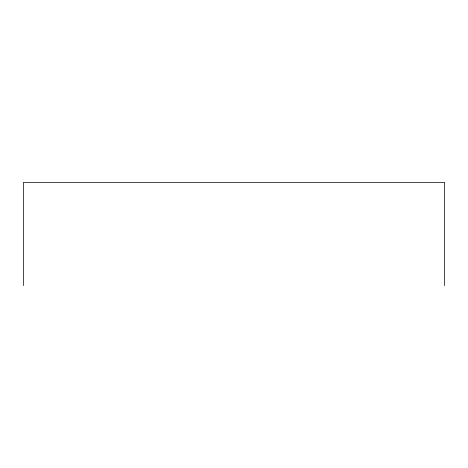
<?xml version="1.0" encoding="UTF-8"?>
<svg xmlns="http://www.w3.org/2000/svg" width="468" height="468" viewBox="0 0 468 468"><rect width="100%" height="100%" fill="white"/><g stroke="black" fill="none" stroke-linecap="round" stroke-linejoin="round"><path stroke-width="0.7" d="M444.6 285.597L444.6 182.403L23.4 182.403L23.4 285.597"/></g></svg>
